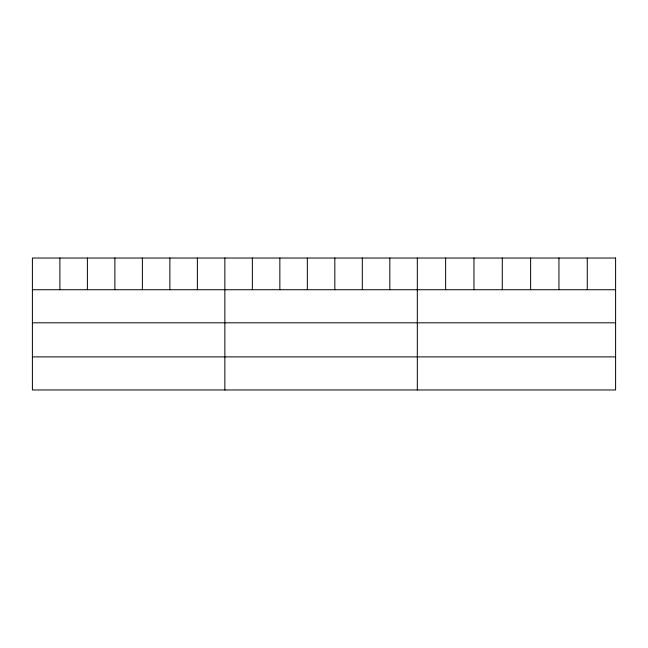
<?xml version="1.0" encoding="UTF-8"?>
<svg xmlns="http://www.w3.org/2000/svg" width="648" height="648" viewBox="0 0 648 648"><rect width="100%" height="100%" fill="white"/><g stroke="black" fill="none" stroke-linecap="round" stroke-linejoin="round"><path stroke-width="0.97" d="M32.4 289.729L615.6 289.729M32.4 322.809L615.6 322.809M32.4 356.886L615.6 356.886M587.274 258.034L587.274 289.729M558.949 258.034L558.949 289.729M530.623 258.034L530.623 289.729M502.289 258.034L502.289 289.729M473.963 258.034L473.963 289.729M445.638 258.034L445.638 289.729M417.312 258.034L417.312 389.966M389.821 258.034L389.821 289.729M362.321 258.034L362.321 289.729M334.83 258.034L334.83 289.729M307.338 258.034L307.338 289.729M279.847 258.034L279.847 289.729M252.347 258.034L252.347 289.729M224.856 258.034L224.856 389.966M197.365 258.034L197.365 289.729M169.865 258.034L169.865 289.729M142.374 258.034L142.374 289.729M114.882 258.034L114.882 289.729M87.391 258.034L87.391 289.729M59.891 258.034L59.891 289.729M615.6 258.034L32.4 258.034L32.4 389.966L615.6 389.966L615.6 258.034"/></g></svg>
